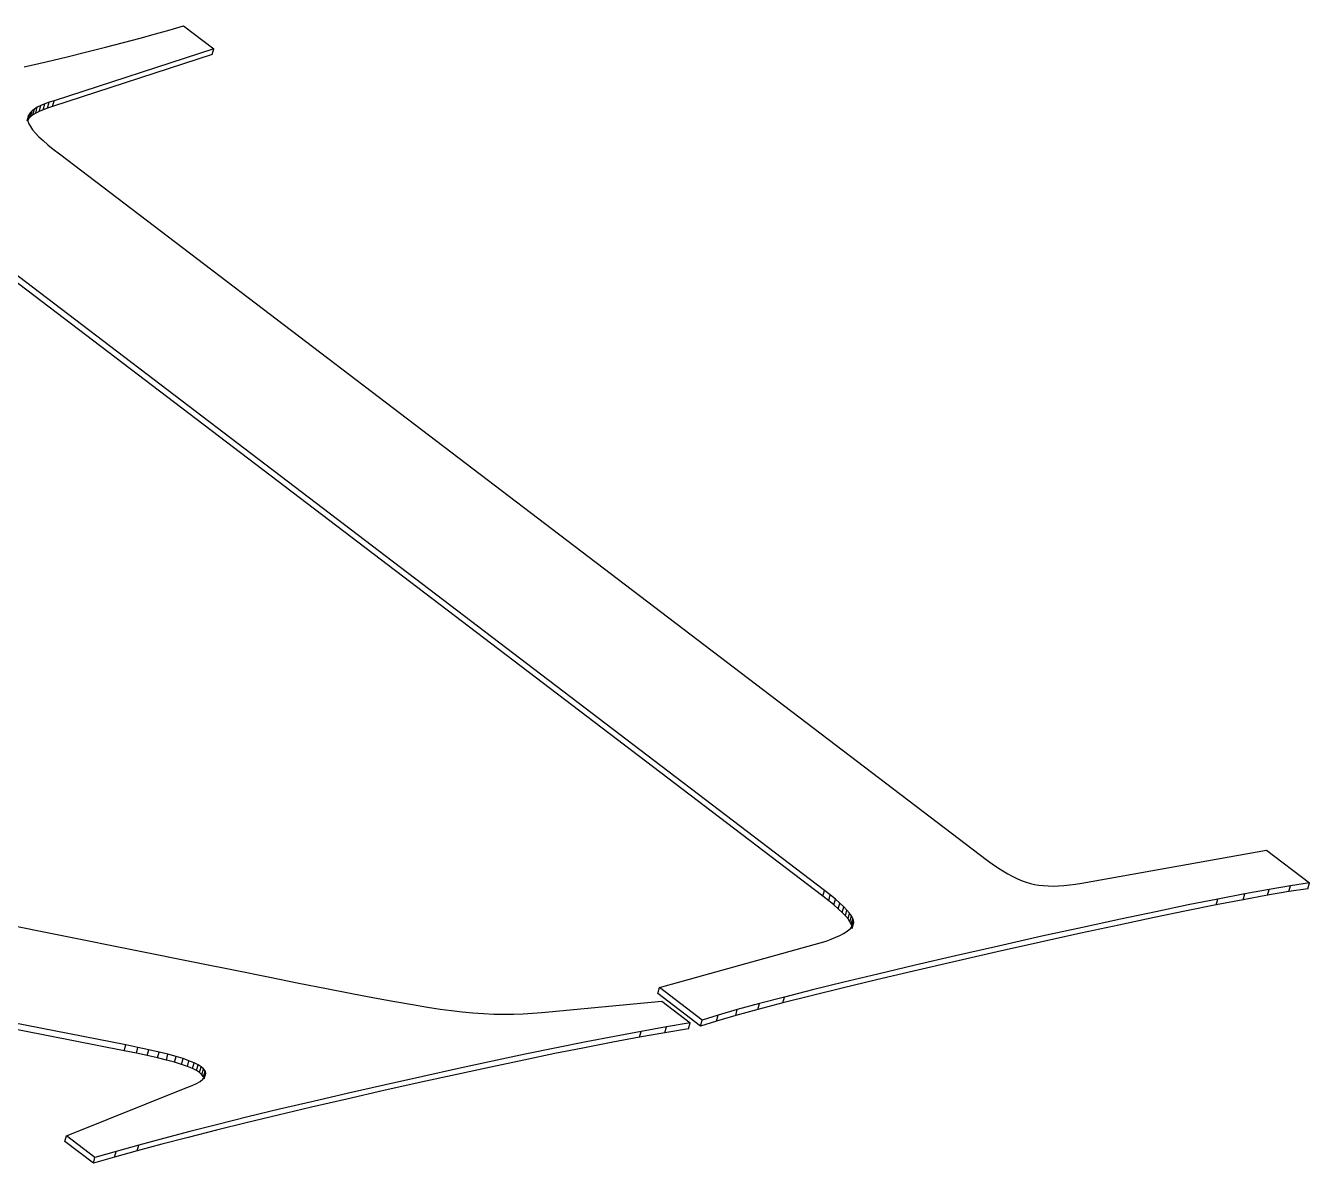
# Model space of a CAD drawing. Header units: millimetres. Extents: x -210 to 210, y -148 to 148.
# Drawn here: x 110.839 to 112.715, y 18.482 to 20.144 of the extents above; entities that cross this region are included whole.
import ezdxf

# ---------------------------------------------------------------- set-up
doc = ezdxf.new("R2010")
doc.units = ezdxf.units.MM
doc.layers.get('0').update_dxf_attribs({"lineweight": 18})

msp = doc.modelspace()

# ---------------------------------------------------------------- linework, layer by layer
at = {"color": 7, "lineweight": 30, "ltscale": 0.00059043}
msp.add_line((111.0061, 20.1259), (111.0289, 20.1322), dxfattribs=at)
at = {"color": 7, "lineweight": 30, "ltscale": 0.000552102}
msp.add_line((111.0289, 20.1322), (111.0501, 20.1383), dxfattribs=at)
at = {"color": 7, "lineweight": 30, "ltscale": 0.000513773}
msp.add_line((111.0501, 20.1383), (111.0698, 20.1442), dxfattribs=at)
at = {"color": 7, "lineweight": 30, "ltscale": 0.001389}
for p, q in [((111.0698, 20.1442), (111.114, 20.1105)), ((111.3648, 18.5966), (111.3106, 18.5842)), ((111.3625, 18.588), (111.3083, 18.5757))]:
    msp.add_line(p, q, dxfattribs=at)
at = {"color": 7, "lineweight": 30, "ltscale": 0.006136}
msp.add_line((111.114, 20.1105), (110.8806, 20.0346), dxfattribs=at)
at = {"color": 7, "lineweight": 30, "ltscale": 0.000707269}
msp.add_line((110.9285, 20.1058), (110.9559, 20.1127), dxfattribs=at)
at = {"color": 7, "lineweight": 30, "ltscale": 0.000668807}
msp.add_line((110.9559, 20.1127), (110.9818, 20.1194), dxfattribs=at)
at = {"color": 7, "lineweight": 30, "ltscale": 0.000628871}
msp.add_line((110.9818, 20.1194), (111.0061, 20.1259), dxfattribs=at)
at = {"color": 7, "lineweight": 30, "ltscale": 0.000221084}
for p, q in [((111.1117, 20.102), (111.114, 20.1105)), ((110.8645, 20.0214), (110.8668, 20.0299)), ((111.8078, 18.6785), (111.8101, 18.687)), ((111.0999, 18.6051), (111.1022, 18.6136)), ((110.8963, 18.5135), (110.8986, 18.522))]:
    msp.add_line(p, q, dxfattribs=at)
at = {"color": 7, "lineweight": 30, "ltscale": 0.0007858}
msp.add_line((110.8689, 20.0914), (110.8995, 20.0987), dxfattribs=at)
at = {"color": 7, "lineweight": 30, "ltscale": 0.006138}
msp.add_line((111.1117, 20.102), (110.8782, 20.0261), dxfattribs=at)
at = {"color": 7, "lineweight": 30, "ltscale": 0.000745818}
msp.add_line((110.8995, 20.0987), (110.9285, 20.1058), dxfattribs=at)
at = {"color": 7, "lineweight": 30, "ltscale": 0.000824396}
msp.add_line((110.8368, 20.0839), (110.8689, 20.0914), dxfattribs=at)
at = {"color": 7, "lineweight": 30, "ltscale": 0.000221405}
for p, q in [((110.8432, 20.0082), (110.8455, 20.0168)), ((110.8782, 20.0261), (110.8806, 20.0346)), ((112.7126, 18.8831), (112.715, 18.8916)), ((112.0042, 18.872), (112.0065, 18.8805)), ((112.6184, 18.867), (112.6208, 18.8755)), ((112.02, 18.8593), (112.0224, 18.8678)), ((112.037, 18.8434), (112.0393, 18.8519)), ((112.0456, 18.8312), (112.048, 18.8397)), ((111.9457, 18.7162), (111.948, 18.7248)), ((111.8767, 18.6977), (111.879, 18.7063)), ((111.7362, 18.666), (111.7385, 18.6745)), ((111.0008, 18.6427), (111.0031, 18.6512)), ((111.0168, 18.6392), (111.0192, 18.6478)), ((111.0315, 18.6359), (111.0339, 18.6444)), ((111.0666, 18.6262), (111.069, 18.6348)), ((111.0886, 18.6173), (111.0909, 18.6259)), ((110.9687, 18.4907), (110.9711, 18.4992)), ((110.9379, 18.4818), (110.9403, 18.4903))]:
    msp.add_line(p, q, dxfattribs=at)
at = {"color": 7, "lineweight": 30, "ltscale": 8.75057e-05}
msp.add_line((110.8455, 20.0168), (110.8435, 20.0139), dxfattribs=at)
at = {"color": 7, "lineweight": 30, "ltscale": 9.86179e-05}
msp.add_line((110.8483, 20.0196), (110.8455, 20.0168), dxfattribs=at)
at = {"color": 7, "lineweight": 30, "ltscale": 0.000221592}
for p, q in [((110.846, 20.011), (110.8483, 20.0196)), ((110.8494, 20.0138), (110.8517, 20.0223)), ((110.8537, 20.0164), (110.856, 20.0249)), ((110.8587, 20.0189), (110.861, 20.0275)), ((110.871, 20.0238), (110.8733, 20.0323)), ((110.8412, 20.0053), (110.8435, 20.0139)), ((112.6852, 18.8788), (112.6876, 18.8874)), ((112.0266, 18.8536), (112.0289, 18.8621)), ((112.0322, 18.8483), (112.0346, 18.8568)), ((112.579, 18.8594), (112.5813, 18.868)), ((112.0408, 18.8389), (112.0431, 18.8474)), ((112.0437, 18.8348), (112.046, 18.8434)), ((112.0467, 18.8279), (112.049, 18.8365)), ((112.0468, 18.8251), (112.0492, 18.8336)), ((111.7628, 18.73), (111.7652, 18.7385)), ((111.909, 18.7066), (111.9113, 18.7151)), ((111.8253, 18.6824), (111.8277, 18.691)), ((111.8488, 18.6897), (111.8511, 18.6982)), ((111.7731, 18.6726), (111.7754, 18.6811)), ((110.9832, 18.6462), (110.9855, 18.6548)), ((111.0447, 18.6326), (111.047, 18.6411)), ((111.0564, 18.6294), (111.0588, 18.6379)), ((111.0754, 18.6232), (111.0777, 18.6317)), ((111.0828, 18.6202), (111.0851, 18.6287)), ((111.093, 18.6145), (111.0953, 18.623)), ((111.0988, 18.6082), (111.1012, 18.6168)), ((111.002, 18.4999), (111.0044, 18.5085))]:
    msp.add_line(p, q, dxfattribs=at)
at = {"color": 7, "lineweight": 30, "ltscale": 0.000109739}
for p, q in [((110.8517, 20.0223), (110.8483, 20.0196)), ((110.8494, 20.0138), (110.846, 20.011))]:
    msp.add_line(p, q, dxfattribs=at)
at = {"color": 7, "lineweight": 30, "ltscale": 0.000125916}
for p, q in [((110.856, 20.0249), (110.8517, 20.0223)), ((110.8537, 20.0164), (110.8494, 20.0138))]:
    msp.add_line(p, q, dxfattribs=at)
at = {"color": 7, "lineweight": 30, "ltscale": 0.000139395}
for p, q in [((110.8587, 20.0189), (110.8537, 20.0164)), ((110.861, 20.0275), (110.856, 20.0249))]:
    msp.add_line(p, q, dxfattribs=at)
at = {"color": 7, "lineweight": 30, "ltscale": 0.000157813}
msp.add_line((110.8645, 20.0214), (110.8587, 20.0189), dxfattribs=at)
at = {"color": 7, "lineweight": 30, "ltscale": 0.000156358}
msp.add_line((110.8668, 20.0299), (110.861, 20.0275), dxfattribs=at)
at = {"color": 7, "lineweight": 30, "ltscale": 0.000172533}
msp.add_line((110.871, 20.0238), (110.8645, 20.0214), dxfattribs=at)
at = {"color": 7, "lineweight": 30, "ltscale": 0.000174012}
msp.add_line((110.8733, 20.0323), (110.8668, 20.0299), dxfattribs=at)
at = {"color": 7, "lineweight": 30, "ltscale": 0.000190601}
msp.add_line((110.8782, 20.0261), (110.871, 20.0238), dxfattribs=at)
at = {"color": 7, "lineweight": 30, "ltscale": 0.000190534}
msp.add_line((110.8806, 20.0346), (110.8733, 20.0323), dxfattribs=at)
at = {"color": 7, "lineweight": 30, "ltscale": 8.76683e-05}
msp.add_line((110.8432, 20.0082), (110.8412, 20.0053), dxfattribs=at)
at = {"color": 7, "lineweight": 30, "ltscale": 7.74337e-05}
msp.add_line((110.8424, 20.0109), (110.8419, 20.0079), dxfattribs=at)
at = {"color": 7, "lineweight": 30, "ltscale": 8.31578e-05}
msp.add_line((110.8419, 20.0079), (110.8423, 20.0045), dxfattribs=at)
at = {"color": 7, "lineweight": 30, "ltscale": 9.84783e-05}
msp.add_line((110.8423, 20.0045), (110.8436, 20.0008), dxfattribs=at)
at = {"color": 7, "lineweight": 30, "ltscale": 8.02221e-05}
msp.add_line((110.8435, 20.0139), (110.8424, 20.0109), dxfattribs=at)
at = {"color": 7, "lineweight": 30, "ltscale": 9.84755e-05}
msp.add_line((110.846, 20.011), (110.8432, 20.0082), dxfattribs=at)
at = {"color": 7, "lineweight": 30, "ltscale": 0.000117749}
msp.add_line((110.8436, 20.0008), (110.8459, 19.9967), dxfattribs=at)
at = {"color": 7, "lineweight": 30, "ltscale": 0.00013813}
msp.add_line((110.8459, 19.9967), (110.8491, 19.9922), dxfattribs=at)
at = {"color": 7, "lineweight": 30, "ltscale": 0.000161763}
msp.add_line((110.8491, 19.9922), (110.8533, 19.9873), dxfattribs=at)
at = {"color": 7, "lineweight": 30, "ltscale": 0.000184319}
msp.add_line((110.8533, 19.9873), (110.8584, 19.982), dxfattribs=at)
at = {"color": 7, "lineweight": 30, "ltscale": 0.000208248}
msp.add_line((110.8584, 19.982), (110.8644, 19.9763), dxfattribs=at)
at = {"color": 7, "lineweight": 30, "ltscale": 0.000232831}
msp.add_line((110.8644, 19.9763), (110.8714, 19.9701), dxfattribs=at)
at = {"color": 7, "lineweight": 30, "ltscale": 0.00025758}
msp.add_line((110.8714, 19.9701), (110.8794, 19.9636), dxfattribs=at)
at = {"color": 7, "lineweight": 30, "ltscale": 0.000281402}
msp.add_line((110.8794, 19.9636), (110.8883, 19.9567), dxfattribs=at)
at = {"color": 7, "lineweight": 30, "ltscale": 0.04229}
for p, q in [((110.8883, 19.9567), (112.2342, 18.932)), ((112.0065, 18.8805), (110.6606, 19.9052)), ((112.0042, 18.872), (110.6583, 19.8966))]:
    msp.add_line(p, q, dxfattribs=at)
at = {"color": 7, "lineweight": 30, "ltscale": 0.038829}
msp.add_line((109.5708, 19.0804), (111.0935, 18.7743), dxfattribs=at)
at = {"color": 7, "lineweight": 30, "ltscale": 0.000270004}
msp.add_line((112.2342, 18.932), (112.2428, 18.9255), dxfattribs=at)
at = {"color": 7, "lineweight": 30, "ltscale": 0.006853}
msp.add_line((112.3827, 18.891), (112.6525, 18.9392), dxfattribs=at)
at = {"color": 7, "lineweight": 30, "ltscale": 0.001963}
for p, q in [((112.6525, 18.9392), (112.715, 18.8916)), ((111.8253, 18.6824), (111.7628, 18.73)), ((111.8277, 18.691), (111.7652, 18.7385))]:
    msp.add_line(p, q, dxfattribs=at)
at = {"color": 7, "lineweight": 30, "ltscale": 0.000258023}
msp.add_line((112.2428, 18.9255), (112.2513, 18.9196), dxfattribs=at)
at = {"color": 7, "lineweight": 30, "ltscale": 0.00024363}
msp.add_line((112.2513, 18.9196), (112.2594, 18.9141), dxfattribs=at)
at = {"color": 7, "lineweight": 30, "ltscale": 0.000229297}
msp.add_line((112.2594, 18.9141), (112.2671, 18.9092), dxfattribs=at)
at = {"color": 7, "lineweight": 30, "ltscale": 0.000216687}
msp.add_line((112.2671, 18.9092), (112.2746, 18.9048), dxfattribs=at)
at = {"color": 7, "lineweight": 30, "ltscale": 0.000204173}
msp.add_line((112.2746, 18.9048), (112.2818, 18.9009), dxfattribs=at)
at = {"color": 7, "lineweight": 30, "ltscale": 0.000190666}
msp.add_line((112.2818, 18.9009), (112.2886, 18.8976), dxfattribs=at)
at = {"color": 7, "lineweight": 30, "ltscale": 0.000177497}
msp.add_line((112.2886, 18.8976), (112.2951, 18.8948), dxfattribs=at)
at = {"color": 7, "lineweight": 30, "ltscale": 0.000166146}
msp.add_line((112.2951, 18.8948), (112.3014, 18.8925), dxfattribs=at)
at = {"color": 7, "lineweight": 30, "ltscale": 0.000155483}
msp.add_line((112.3014, 18.8925), (112.3073, 18.8907), dxfattribs=at)
at = {"color": 7, "lineweight": 30, "ltscale": 0.000693686}
msp.add_line((112.715, 18.8916), (112.6876, 18.8874), dxfattribs=at)
at = {"color": 7, "lineweight": 30, "ltscale": 0.030258}
for p, q in [((110.9832, 18.6462), (109.7954, 18.8789)), ((110.9855, 18.6548), (109.7977, 18.8874))]:
    msp.add_line(p, q, dxfattribs=at)
at = {"color": 7, "lineweight": 30, "ltscale": 0.000264682}
msp.add_line((112.0149, 18.874), (112.0065, 18.8805), dxfattribs=at)
at = {"color": 7, "lineweight": 30, "ltscale": 0.000221271}
for p, q in [((112.0126, 18.8654), (112.0149, 18.874)), ((112.6538, 18.8735), (112.6561, 18.882)), ((111.0965, 18.6113), (111.0988, 18.6199))]:
    msp.add_line(p, q, dxfattribs=at)
at = {"color": 7, "lineweight": 30, "ltscale": 0.000242209}
msp.add_line((112.0224, 18.8678), (112.0149, 18.874), dxfattribs=at)
at = {"color": 7, "lineweight": 30, "ltscale": 0.000153338}
msp.add_line((112.3073, 18.8907), (112.3133, 18.8893), dxfattribs=at)
at = {"color": 7, "lineweight": 30, "ltscale": 0.000159701}
msp.add_line((112.3133, 18.8893), (112.3196, 18.8883), dxfattribs=at)
at = {"color": 7, "lineweight": 30, "ltscale": 0.000166616}
msp.add_line((112.3196, 18.8883), (112.3262, 18.8875), dxfattribs=at)
at = {"color": 7, "lineweight": 30, "ltscale": 0.000175484}
msp.add_line((112.3262, 18.8875), (112.3332, 18.8871), dxfattribs=at)
at = {"color": 7, "lineweight": 30, "ltscale": 0.000184752}
msp.add_line((112.3332, 18.8871), (112.3406, 18.887), dxfattribs=at)
at = {"color": 7, "lineweight": 30, "ltscale": 0.000192821}
msp.add_line((112.3406, 18.887), (112.3483, 18.8872), dxfattribs=at)
at = {"color": 7, "lineweight": 30, "ltscale": 0.000201218}
msp.add_line((112.3483, 18.8872), (112.3564, 18.8877), dxfattribs=at)
at = {"color": 7, "lineweight": 30, "ltscale": 0.000211345}
msp.add_line((112.3564, 18.8877), (112.3648, 18.8885), dxfattribs=at)
at = {"color": 7, "lineweight": 30, "ltscale": 0.000220209}
msp.add_line((112.3648, 18.8885), (112.3735, 18.8896), dxfattribs=at)
at = {"color": 7, "lineweight": 30, "ltscale": 0.00023077}
msp.add_line((112.3735, 18.8896), (112.3827, 18.891), dxfattribs=at)
at = {"color": 7, "lineweight": 30, "ltscale": 0.001004}
for p, q in [((112.6208, 18.8755), (112.5813, 18.868)), ((112.6184, 18.867), (112.579, 18.8594))]:
    msp.add_line(p, q, dxfattribs=at)
at = {"color": 7, "lineweight": 30, "ltscale": 0.000900147}
msp.add_line((112.6538, 18.8735), (112.6184, 18.867), dxfattribs=at)
at = {"color": 7, "lineweight": 30, "ltscale": 0.000898706}
msp.add_line((112.6561, 18.882), (112.6208, 18.8755), dxfattribs=at)
at = {"color": 7, "lineweight": 30, "ltscale": 0.000796123}
msp.add_line((112.6852, 18.8788), (112.6538, 18.8735), dxfattribs=at)
at = {"color": 7, "lineweight": 30, "ltscale": 0.000797611}
msp.add_line((112.6876, 18.8874), (112.6561, 18.882), dxfattribs=at)
at = {"color": 7, "lineweight": 30, "ltscale": 0.000693725}
msp.add_line((112.7126, 18.8831), (112.6852, 18.8788), dxfattribs=at)
at = {"color": 7, "lineweight": 30, "ltscale": 0.000266042}
msp.add_line((112.0126, 18.8654), (112.0042, 18.872), dxfattribs=at)
at = {"color": 7, "lineweight": 30, "ltscale": 0.000240867}
msp.add_line((112.02, 18.8593), (112.0126, 18.8654), dxfattribs=at)
at = {"color": 7, "lineweight": 30, "ltscale": 0.000217222}
msp.add_line((112.0266, 18.8536), (112.02, 18.8593), dxfattribs=at)
at = {"color": 7, "lineweight": 30, "ltscale": 0.000217105}
msp.add_line((112.0289, 18.8621), (112.0224, 18.8678), dxfattribs=at)
at = {"color": 7, "lineweight": 30, "ltscale": 0.000193811}
for p, q in [((112.0322, 18.8483), (112.0266, 18.8536)), ((112.0346, 18.8568), (112.0289, 18.8621))]:
    msp.add_line(p, q, dxfattribs=at)
at = {"color": 7, "lineweight": 30, "ltscale": 0.000170728}
msp.add_line((112.0393, 18.8519), (112.0346, 18.8568), dxfattribs=at)
at = {"color": 7, "lineweight": 30, "ltscale": 0.00121}
for p, q in [((112.5379, 18.8593), (112.4905, 18.8495)), ((112.5355, 18.8507), (112.4881, 18.8409))]:
    msp.add_line(p, q, dxfattribs=at)
at = {"color": 7, "lineweight": 30, "ltscale": 0.001107}
for p, q in [((112.579, 18.8594), (112.5355, 18.8507)), ((112.5813, 18.868), (112.5379, 18.8593)), ((111.6559, 18.6507), (111.6125, 18.642)), ((111.6582, 18.6592), (111.6148, 18.6505))]:
    msp.add_line(p, q, dxfattribs=at)
at = {"color": 7, "lineweight": 30, "ltscale": 0.000170598}
msp.add_line((112.037, 18.8434), (112.0322, 18.8483), dxfattribs=at)
at = {"color": 7, "lineweight": 30, "ltscale": 0.000146941}
msp.add_line((112.0408, 18.8389), (112.037, 18.8434), dxfattribs=at)
at = {"color": 7, "lineweight": 30, "ltscale": 0.000146802}
msp.add_line((112.0431, 18.8474), (112.0393, 18.8519), dxfattribs=at)
at = {"color": 7, "lineweight": 30, "ltscale": 0.000125169}
for p, q in [((112.0437, 18.8348), (112.0408, 18.8389)), ((112.046, 18.8434), (112.0431, 18.8474))]:
    msp.add_line(p, q, dxfattribs=at)
at = {"color": 7, "lineweight": 30, "ltscale": 0.000103693}
msp.add_line((112.0456, 18.8312), (112.0437, 18.8348), dxfattribs=at)
at = {"color": 7, "lineweight": 30, "ltscale": 0.000103857}
msp.add_line((112.048, 18.8397), (112.046, 18.8434), dxfattribs=at)
at = {"color": 7, "lineweight": 30, "ltscale": 8.53683e-05}
msp.add_line((112.049, 18.8365), (112.048, 18.8397), dxfattribs=at)
at = {"color": 7, "lineweight": 30, "ltscale": 7.13624e-05}
msp.add_line((112.0492, 18.8336), (112.049, 18.8365), dxfattribs=at)
at = {"color": 7, "lineweight": 30, "ltscale": 0.001417}
for p, q in [((112.4391, 18.8386), (112.3837, 18.8266)), ((112.4367, 18.83), (112.3813, 18.818))]:
    msp.add_line(p, q, dxfattribs=at)
at = {"color": 7, "lineweight": 30, "ltscale": 0.001314}
for p, q in [((112.4881, 18.8409), (112.4367, 18.83)), ((112.4905, 18.8495), (112.4391, 18.8386))]:
    msp.add_line(p, q, dxfattribs=at)
at = {"color": 7, "lineweight": 30, "ltscale": 0.000145759}
msp.add_line((112.0288, 18.8148), (112.034, 18.8175), dxfattribs=at)
at = {"color": 7, "lineweight": 30, "ltscale": 0.000128365}
msp.add_line((112.034, 18.8175), (112.0383, 18.8202), dxfattribs=at)
at = {"color": 7, "lineweight": 30, "ltscale": 0.000114151}
msp.add_line((112.0383, 18.8202), (112.042, 18.8229), dxfattribs=at)
at = {"color": 7, "lineweight": 30, "ltscale": 9.8738e-05}
msp.add_line((112.042, 18.8229), (112.0449, 18.8256), dxfattribs=at)
at = {"color": 7, "lineweight": 30, "ltscale": 8.59199e-05}
msp.add_line((112.0449, 18.8256), (112.0471, 18.8283), dxfattribs=at)
at = {"color": 7, "lineweight": 30, "ltscale": 8.55464e-05}
msp.add_line((112.0467, 18.8279), (112.0456, 18.8312), dxfattribs=at)
at = {"color": 7, "lineweight": 30, "ltscale": 7.56006e-05}
msp.add_line((112.0471, 18.8283), (112.0485, 18.831), dxfattribs=at)
at = {"color": 7, "lineweight": 30, "ltscale": 6.83419e-05}
msp.add_line((112.0485, 18.831), (112.0492, 18.8336), dxfattribs=at)
at = {"color": 7, "lineweight": 30, "ltscale": 0.00152}
for p, q in [((112.3813, 18.818), (112.322, 18.8049)), ((112.3837, 18.8266), (112.3243, 18.8135))]:
    msp.add_line(p, q, dxfattribs=at)
at = {"color": 7, "lineweight": 30, "ltscale": 0.006328}
msp.add_line((111.7652, 18.7385), (112.009, 18.8065), dxfattribs=at)
at = {"color": 7, "lineweight": 30, "ltscale": 0.000196531}
msp.add_line((112.009, 18.8065), (112.0164, 18.8093), dxfattribs=at)
at = {"color": 7, "lineweight": 30, "ltscale": 0.000179325}
msp.add_line((112.0164, 18.8093), (112.023, 18.812), dxfattribs=at)
at = {"color": 7, "lineweight": 30, "ltscale": 0.000161026}
msp.add_line((112.023, 18.812), (112.0288, 18.8148), dxfattribs=at)
at = {"color": 7, "lineweight": 30, "ltscale": 0.001619}
for p, q in [((112.2609, 18.7992), (112.1978, 18.7848)), ((112.2586, 18.7907), (112.1954, 18.7763))]:
    msp.add_line(p, q, dxfattribs=at)
at = {"color": 7, "lineweight": 30, "ltscale": 0.001624}
for p, q in [((112.322, 18.8049), (112.2586, 18.7907)), ((112.3243, 18.8135), (112.2609, 18.7992))]:
    msp.add_line(p, q, dxfattribs=at)
at = {"color": 7, "lineweight": 30, "ltscale": 0.001508}
for p, q in [((112.1978, 18.7848), (112.139, 18.7712)), ((112.1954, 18.7763), (112.1366, 18.7627))]:
    msp.add_line(p, q, dxfattribs=at)
at = {"color": 7, "lineweight": 30, "ltscale": 0.001324}
msp.add_line((111.0935, 18.7743), (111.1454, 18.7638), dxfattribs=at)
at = {"color": 7, "lineweight": 30, "ltscale": 0.001229}
msp.add_line((111.1454, 18.7638), (111.1936, 18.7541), dxfattribs=at)
at = {"color": 7, "lineweight": 30, "ltscale": 0.001397}
for p, q in [((112.1366, 18.7627), (112.0823, 18.7499)), ((112.139, 18.7712), (112.0846, 18.7584))]:
    msp.add_line(p, q, dxfattribs=at)
at = {"color": 7, "lineweight": 30, "ltscale": 0.001133}
msp.add_line((111.1936, 18.7541), (111.2381, 18.7452), dxfattribs=at)
at = {"color": 7, "lineweight": 30, "ltscale": 0.001037}
msp.add_line((111.2381, 18.7452), (111.2788, 18.7372), dxfattribs=at)
at = {"color": 7, "lineweight": 30, "ltscale": 0.001172}
for p, q in [((112.0346, 18.7464), (111.9891, 18.7352)), ((112.0323, 18.7379), (111.9868, 18.7266))]:
    msp.add_line(p, q, dxfattribs=at)
at = {"color": 7, "lineweight": 30, "ltscale": 0.001284}
for p, q in [((112.0823, 18.7499), (112.0323, 18.7379)), ((112.0846, 18.7584), (112.0346, 18.7464))]:
    msp.add_line(p, q, dxfattribs=at)
at = {"color": 7, "lineweight": 30, "ltscale": 0.00094129}
msp.add_line((111.2788, 18.7372), (111.3158, 18.7301), dxfattribs=at)
at = {"color": 7, "lineweight": 30, "ltscale": 0.000846872}
msp.add_line((111.3158, 18.7301), (111.349, 18.7238), dxfattribs=at)
at = {"color": 7, "lineweight": 30, "ltscale": 0.000749393}
msp.add_line((111.349, 18.7238), (111.3785, 18.7184), dxfattribs=at)
at = {"color": 7, "lineweight": 30, "ltscale": 0.000948297}
msp.add_line((111.948, 18.7248), (111.9113, 18.7151), dxfattribs=at)
at = {"color": 7, "lineweight": 30, "ltscale": 0.001061}
for p, q in [((111.9868, 18.7266), (111.9457, 18.7162)), ((111.9891, 18.7352), (111.948, 18.7248)), ((111.12, 18.5387), (111.0789, 18.5282))]:
    msp.add_line(p, q, dxfattribs=at)
at = {"color": 7, "lineweight": 30, "ltscale": 0.000656503}
msp.add_line((111.3785, 18.7184), (111.4044, 18.7138), dxfattribs=at)
at = {"color": 7, "lineweight": 30, "ltscale": 0.000559105}
msp.add_line((111.4044, 18.7138), (111.4264, 18.7101), dxfattribs=at)
at = {"color": 7, "lineweight": 30, "ltscale": 0.000463296}
msp.add_line((111.4264, 18.7101), (111.4447, 18.7072), dxfattribs=at)
at = {"color": 7, "lineweight": 30, "ltscale": 0.000411943}
msp.add_line((111.4447, 18.7072), (111.4611, 18.7049), dxfattribs=at)
at = {"color": 7, "lineweight": 30, "ltscale": 0.000402119}
msp.add_line((111.4611, 18.7049), (111.477, 18.7031), dxfattribs=at)
at = {"color": 7, "lineweight": 30, "ltscale": 0.0044}
msp.add_line((111.5932, 18.7022), (111.7685, 18.7187), dxfattribs=at)
at = {"color": 7, "lineweight": 30, "ltscale": 0.001308}
for p, q in [((111.7685, 18.7187), (111.8101, 18.687)), ((110.9379, 18.4818), (110.8963, 18.5135))]:
    msp.add_line(p, q, dxfattribs=at)
at = {"color": 7, "lineweight": 30, "ltscale": 0.000725106}
msp.add_line((111.879, 18.7063), (111.8511, 18.6982), dxfattribs=at)
at = {"color": 7, "lineweight": 30, "ltscale": 0.000837364}
msp.add_line((111.909, 18.7066), (111.8767, 18.6977), dxfattribs=at)
at = {"color": 7, "lineweight": 30, "ltscale": 0.000837424}
msp.add_line((111.9113, 18.7151), (111.879, 18.7063), dxfattribs=at)
at = {"color": 7, "lineweight": 30, "ltscale": 0.000948355}
msp.add_line((111.9457, 18.7162), (111.909, 18.7066), dxfattribs=at)
at = {"color": 7, "lineweight": 30, "ltscale": 0.000392486}
msp.add_line((111.477, 18.7031), (111.4927, 18.7016), dxfattribs=at)
at = {"color": 7, "lineweight": 30, "ltscale": 0.000384586}
msp.add_line((111.4927, 18.7016), (111.508, 18.7005), dxfattribs=at)
at = {"color": 7, "lineweight": 30, "ltscale": 0.000375374}
msp.add_line((111.508, 18.7005), (111.523, 18.6998), dxfattribs=at)
at = {"color": 7, "lineweight": 30, "ltscale": 0.000367921}
msp.add_line((111.523, 18.6998), (111.5377, 18.6995), dxfattribs=at)
at = {"color": 7, "lineweight": 30, "ltscale": 0.000359195}
msp.add_line((111.5377, 18.6995), (111.5521, 18.6996), dxfattribs=at)
at = {"color": 7, "lineweight": 30, "ltscale": 0.00035074}
msp.add_line((111.5521, 18.6996), (111.5661, 18.7001), dxfattribs=at)
at = {"color": 7, "lineweight": 30, "ltscale": 0.00034407}
msp.add_line((111.5661, 18.7001), (111.5799, 18.701), dxfattribs=at)
at = {"color": 7, "lineweight": 30, "ltscale": 0.000336234}
msp.add_line((111.5799, 18.701), (111.5932, 18.7022), dxfattribs=at)
at = {"color": 7, "lineweight": 30, "ltscale": 0.000878874}
msp.add_line((111.8101, 18.687), (111.7754, 18.6811), dxfattribs=at)
at = {"color": 7, "lineweight": 30, "ltscale": 0.000614543}
for p, q in [((111.8488, 18.6897), (111.8253, 18.6824)), ((111.8511, 18.6982), (111.8277, 18.691))]:
    msp.add_line(p, q, dxfattribs=at)
at = {"color": 7, "lineweight": 30, "ltscale": 0.000725168}
msp.add_line((111.8767, 18.6977), (111.8488, 18.6897), dxfattribs=at)
at = {"color": 7, "lineweight": 30, "ltscale": 0.00105}
for p, q in [((111.6995, 18.6672), (111.6582, 18.6592)), ((111.6971, 18.6587), (111.6559, 18.6507))]:
    msp.add_line(p, q, dxfattribs=at)
at = {"color": 7, "lineweight": 30, "ltscale": 0.00099365}
for p, q in [((111.7362, 18.666), (111.6971, 18.6587)), ((111.7385, 18.6745), (111.6995, 18.6672))]:
    msp.add_line(p, q, dxfattribs=at)
at = {"color": 7, "lineweight": 30, "ltscale": 0.000936931}
msp.add_line((111.7731, 18.6726), (111.7362, 18.666), dxfattribs=at)
at = {"color": 7, "lineweight": 30, "ltscale": 0.000936974}
msp.add_line((111.7754, 18.6811), (111.7385, 18.6745), dxfattribs=at)
at = {"color": 7, "lineweight": 30, "ltscale": 0.000880404}
msp.add_line((111.8078, 18.6785), (111.7731, 18.6726), dxfattribs=at)
at = {"color": 7, "lineweight": 30, "ltscale": 0.000448797}
msp.add_line((111.0031, 18.6512), (110.9855, 18.6548), dxfattribs=at)
at = {"color": 7, "lineweight": 30, "ltscale": 0.000411062}
for p, q in [((111.0192, 18.6478), (111.0031, 18.6512)), ((111.0168, 18.6392), (111.0008, 18.6427))]:
    msp.add_line(p, q, dxfattribs=at)
at = {"color": 7, "lineweight": 30, "ltscale": 0.00037645}
for p, q in [((111.0339, 18.6444), (111.0192, 18.6478)), ((111.0315, 18.6359), (111.0168, 18.6392))]:
    msp.add_line(p, q, dxfattribs=at)
at = {"color": 7, "lineweight": 30, "ltscale": 0.001165}
for p, q in [((111.6148, 18.6505), (111.5691, 18.6411)), ((111.6125, 18.642), (111.5668, 18.6326))]:
    msp.add_line(p, q, dxfattribs=at)
at = {"color": 7, "lineweight": 30, "ltscale": 0.000448769}
msp.add_line((111.0008, 18.6427), (110.9832, 18.6462), dxfattribs=at)
at = {"color": 7, "lineweight": 30, "ltscale": 0.000338941}
msp.add_line((111.0447, 18.6326), (111.0315, 18.6359), dxfattribs=at)
at = {"color": 7, "lineweight": 30, "ltscale": 0.000338904}
msp.add_line((111.047, 18.6411), (111.0339, 18.6444), dxfattribs=at)
at = {"color": 7, "lineweight": 30, "ltscale": 0.000304531}
for p, q in [((111.0564, 18.6294), (111.0447, 18.6326)), ((111.0588, 18.6379), (111.047, 18.6411))]:
    msp.add_line(p, q, dxfattribs=at)
at = {"color": 7, "lineweight": 30, "ltscale": 0.000267337}
msp.add_line((111.0666, 18.6262), (111.0564, 18.6294), dxfattribs=at)
at = {"color": 7, "lineweight": 30, "ltscale": 0.000267383}
msp.add_line((111.069, 18.6348), (111.0588, 18.6379), dxfattribs=at)
at = {"color": 7, "lineweight": 30, "ltscale": 0.000231972}
msp.add_line((111.0777, 18.6317), (111.069, 18.6348), dxfattribs=at)
at = {"color": 7, "lineweight": 30, "ltscale": 0.000198509}
for p, q in [((111.0851, 18.6287), (111.0777, 18.6317)), ((111.0828, 18.6202), (111.0754, 18.6232))]:
    msp.add_line(p, q, dxfattribs=at)
at = {"color": 7, "lineweight": 30, "ltscale": 0.000162917}
msp.add_line((111.0909, 18.6259), (111.0851, 18.6287), dxfattribs=at)
at = {"color": 7, "lineweight": 30, "ltscale": 0.001278}
msp.add_line((111.5213, 18.6311), (111.4714, 18.6203), dxfattribs=at)
at = {"color": 7, "lineweight": 30, "ltscale": 0.001221}
msp.add_line((111.5668, 18.6326), (111.519, 18.6225), dxfattribs=at)
at = {"color": 7, "lineweight": 30, "ltscale": 0.001222}
msp.add_line((111.5691, 18.6411), (111.5213, 18.6311), dxfattribs=at)
at = {"color": 7, "lineweight": 30, "ltscale": 0.000232025}
msp.add_line((111.0754, 18.6232), (111.0666, 18.6262), dxfattribs=at)
at = {"color": 7, "lineweight": 30, "ltscale": 0.000162841}
msp.add_line((111.0886, 18.6173), (111.0828, 18.6202), dxfattribs=at)
at = {"color": 7, "lineweight": 30, "ltscale": 0.000130118}
msp.add_line((111.093, 18.6145), (111.0886, 18.6173), dxfattribs=at)
at = {"color": 7, "lineweight": 30, "ltscale": 0.000130023}
msp.add_line((111.0953, 18.623), (111.0909, 18.6259), dxfattribs=at)
at = {"color": 7, "lineweight": 30, "ltscale": 0.000119032}
msp.add_line((111.0965, 18.6113), (111.093, 18.6145), dxfattribs=at)
at = {"color": 7, "lineweight": 30, "ltscale": 0.000117843}
msp.add_line((111.0988, 18.6199), (111.0953, 18.623), dxfattribs=at)
at = {"color": 7, "lineweight": 30, "ltscale": 9.68129e-05}
msp.add_line((111.0988, 18.6082), (111.0965, 18.6113), dxfattribs=at)
at = {"color": 7, "lineweight": 30, "ltscale": 9.77821e-05}
msp.add_line((111.1012, 18.6168), (111.0988, 18.6199), dxfattribs=at)
at = {"color": 7, "lineweight": 30, "ltscale": 8.43352e-05}
msp.add_line((111.1006, 18.6075), (111.102, 18.6106), dxfattribs=at)
at = {"color": 7, "lineweight": 30, "ltscale": 8.16167e-05}
msp.add_line((111.1022, 18.6136), (111.1012, 18.6168), dxfattribs=at)
at = {"color": 7, "lineweight": 30, "ltscale": 7.70569e-05}
msp.add_line((111.102, 18.6106), (111.1022, 18.6136), dxfattribs=at)
at = {"color": 7, "lineweight": 30, "ltscale": 0.001336}
for p, q in [((111.469, 18.6117), (111.4168, 18.6002)), ((111.4714, 18.6203), (111.4192, 18.6088))]:
    msp.add_line(p, q, dxfattribs=at)
at = {"color": 7, "lineweight": 30, "ltscale": 0.001279}
msp.add_line((111.519, 18.6225), (111.469, 18.6117), dxfattribs=at)
at = {"color": 7, "lineweight": 30, "ltscale": 0.004743}
msp.add_line((110.8986, 18.522), (111.0747, 18.5927), dxfattribs=at)
at = {"color": 7, "lineweight": 30, "ltscale": 0.000205205}
msp.add_line((111.0747, 18.5927), (111.0823, 18.5956), dxfattribs=at)
at = {"color": 7, "lineweight": 30, "ltscale": 0.000175927}
msp.add_line((111.0823, 18.5956), (111.0887, 18.5985), dxfattribs=at)
at = {"color": 7, "lineweight": 30, "ltscale": 0.000150266}
msp.add_line((111.0887, 18.5985), (111.0939, 18.6015), dxfattribs=at)
at = {"color": 7, "lineweight": 30, "ltscale": 0.000123965}
msp.add_line((111.0939, 18.6015), (111.0979, 18.6045), dxfattribs=at)
at = {"color": 7, "lineweight": 30, "ltscale": 0.000100743}
msp.add_line((111.0979, 18.6045), (111.1006, 18.6075), dxfattribs=at)
at = {"color": 7, "lineweight": 30, "ltscale": 0.001393}
for p, q in [((111.4168, 18.6002), (111.3625, 18.588)), ((111.4192, 18.6088), (111.3648, 18.5966))]:
    msp.add_line(p, q, dxfattribs=at)
at = {"color": 7, "lineweight": 30, "ltscale": 0.001258}
for p, q in [((111.2591, 18.5723), (111.2101, 18.5607)), ((111.2567, 18.5637), (111.2078, 18.5521))]:
    msp.add_line(p, q, dxfattribs=at)
at = {"color": 7, "lineweight": 30, "ltscale": 0.001323}
for p, q in [((111.3083, 18.5757), (111.2567, 18.5637)), ((111.3106, 18.5842), (111.2591, 18.5723))]:
    msp.add_line(p, q, dxfattribs=at)
at = {"color": 7, "lineweight": 30, "ltscale": 0.001193}
for p, q in [((111.2101, 18.5607), (111.1638, 18.5495)), ((111.2078, 18.5521), (111.1614, 18.5409))]:
    msp.add_line(p, q, dxfattribs=at)
at = {"color": 7, "lineweight": 30, "ltscale": 0.001126}
msp.add_line((111.1614, 18.5409), (111.1177, 18.5301), dxfattribs=at)
at = {"color": 7, "lineweight": 30, "ltscale": 0.001127}
msp.add_line((111.1638, 18.5495), (111.12, 18.5387), dxfattribs=at)
at = {"color": 7, "lineweight": 30, "ltscale": 0.001309}
msp.add_line((110.9403, 18.4903), (110.8986, 18.522), dxfattribs=at)
at = {"color": 7, "lineweight": 30, "ltscale": 0.000930812}
msp.add_line((111.0403, 18.5182), (111.0044, 18.5085), dxfattribs=at)
at = {"color": 7, "lineweight": 30, "ltscale": 0.000995793}
msp.add_line((111.0765, 18.5197), (111.038, 18.5096), dxfattribs=at)
at = {"color": 7, "lineweight": 30, "ltscale": 0.00099585}
msp.add_line((111.0789, 18.5282), (111.0403, 18.5182), dxfattribs=at)
at = {"color": 7, "lineweight": 30, "ltscale": 0.001062}
msp.add_line((111.1177, 18.5301), (111.0765, 18.5197), dxfattribs=at)
at = {"color": 7, "lineweight": 30, "ltscale": 0.000801113}
for p, q in [((110.9711, 18.4992), (110.9403, 18.4903)), ((110.9687, 18.4907), (110.9379, 18.4818))]:
    msp.add_line(p, q, dxfattribs=at)
at = {"color": 7, "lineweight": 30, "ltscale": 0.000864447}
msp.add_line((111.002, 18.4999), (110.9687, 18.4907), dxfattribs=at)
at = {"color": 7, "lineweight": 30, "ltscale": 0.000864508}
msp.add_line((111.0044, 18.5085), (110.9711, 18.4992), dxfattribs=at)
at = {"color": 7, "lineweight": 30, "ltscale": 0.000930872}
msp.add_line((111.038, 18.5096), (111.002, 18.4999), dxfattribs=at)

doc.saveas('drawing.dxf')
